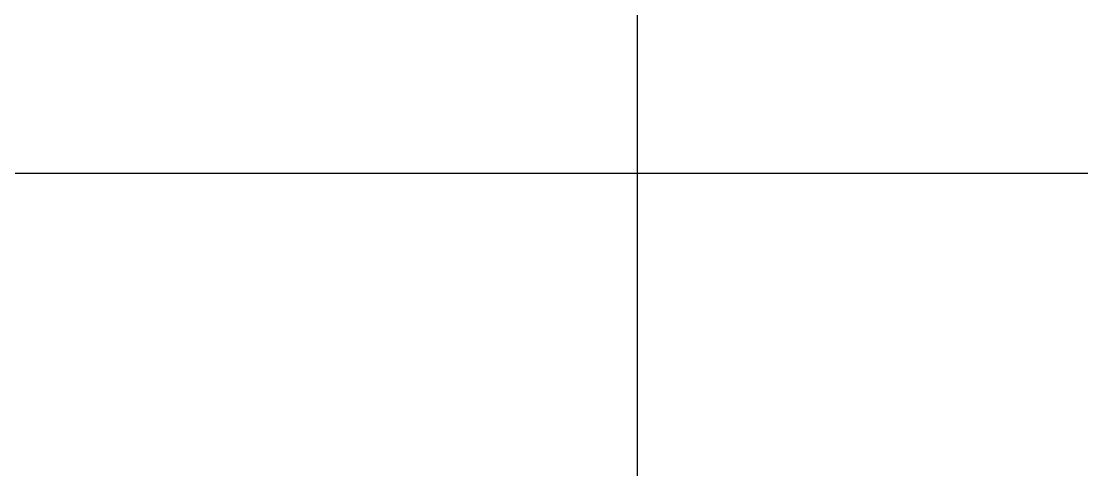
# Model space of a CAD drawing. Extents: x -4122 to 3414, y -5760 to 3840.
# Drawn here: x 648.9 to 807.6, y 2515.7 to 2582.7 of the extents above; entities that cross this region are included whole.
import ezdxf

# ---------------------------------------------------------------- set-up
doc = ezdxf.new("R2010")
doc.units = 0
doc.layers.get('DEFPOINTS').update_dxf_attribs({"linetype": 'CONTINUOUS'})
doc.layers.add('UNMOVABLE', color=4, linetype='CONTINUOUS')

# ---------------------------------------------------------------- blocks, each defined once
blk = doc.blocks.new('E_75_TEST_PAGE')
at = {"layer": 'DEFPOINTS'}
blk.add_line((185.9338302113247, 0), (185.9338302113247, -960), dxfattribs=at)
at = {"layer": 'DEFPOINTS', "color": 3}
blk.add_line((386.8, -319.9999999999995), (73.06086441987998, -320), dxfattribs=at)

msp = doc.modelspace()

# ---------------------------------------------------------------- block references
at = {"layer": 'UNMOVABLE'}
msp.add_blockref('E_75_TEST_PAGE', (555.080551867949, 2879.999999292182), dxfattribs=at)

doc.saveas('drawing.dxf')
